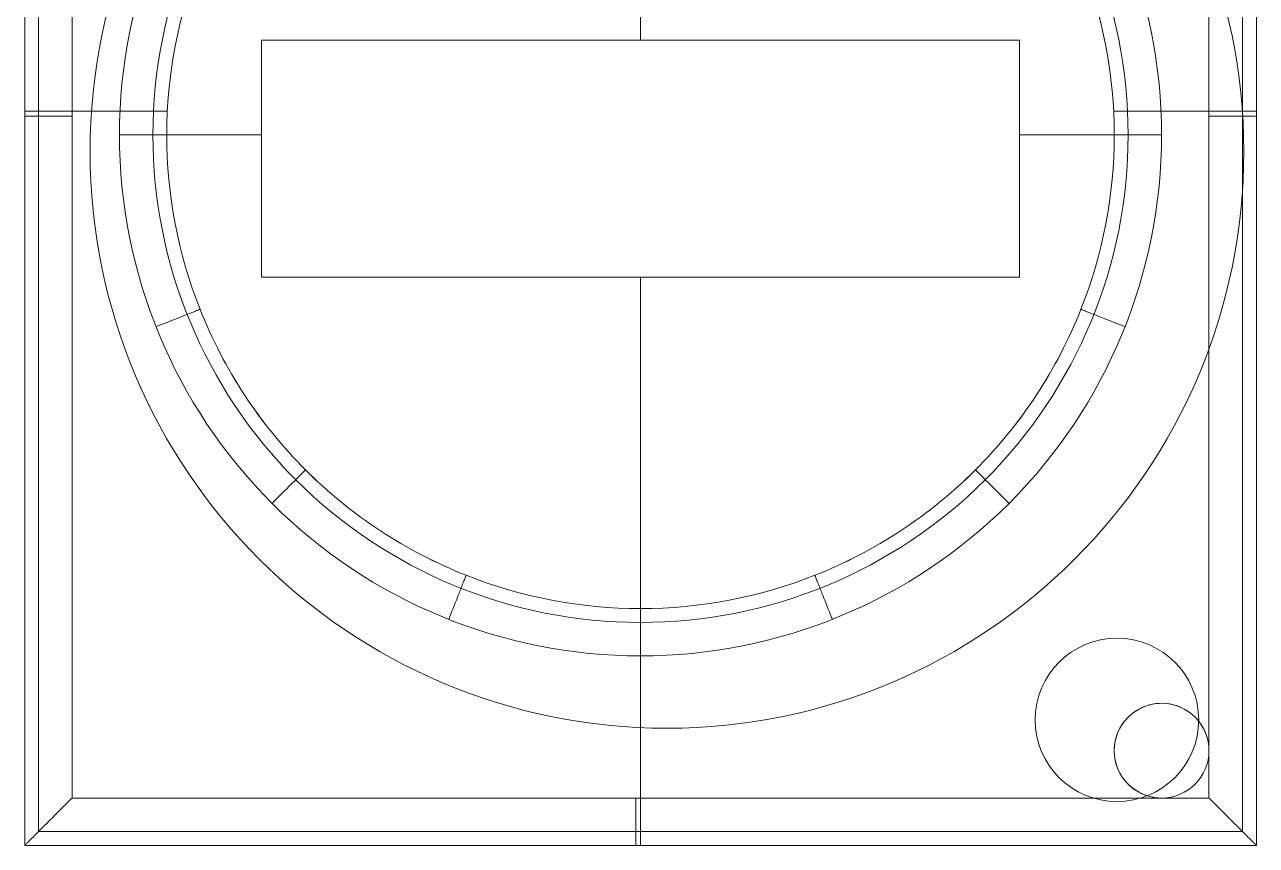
# Model space of a CAD drawing. Header units: inches. Extents: x 25 to 188, y -279 to -12.
# Drawn here: x 137.33 to 143.02, y -222.4 to -218.61 of the extents above; entities that cross this region are included whole.
import ezdxf

# ---------------------------------------------------------------- set-up
doc = ezdxf.new("R2010")
doc.units = ezdxf.units.IN
doc.header["$MEASUREMENT"] = 0
doc.layers.add('back panel', color=7, linetype='Continuous')

# ---------------------------------------------------------------- blocks, each defined once
blk = doc.blocks.new('block 9')
at = {"layer": 'back panel', "color": 7, "lineweight": 18, "true_color": 0xffffff}
for points in [[(137.3288, -215.6112), (137.3288, -222.4014)], [(137.3288, -215.6112), (137.3288, -222.4014)], [(137.3288, -222.4014), (137.3288, -215.6112)], [(143.0238, -222.4014), (143.0238, -215.6112)], [(143.0238, -222.4014), (143.0238, -215.6112)], [(143.0238, -215.6112), (143.0238, -222.4014)], [(137.3929, -215.6753), (137.3929, -222.3372)], [(142.9596, -222.3372), (142.9596, -215.6753)], [(142.8047, -221.9633), (142.8047, -215.8302)], [(137.5478, -216.0493), (137.5478, -222.1823)], [(140.1763, -218.6777), (140.1763, -216.9254)], [(140.1763, -218.6777), (140.1763, -216.9254)], [(138.424, -218.6777), (141.9286, -218.6777)], [(138.424, -219.7729), (138.424, -218.6777)], [(138.424, -219.7729), (138.424, -218.6777)], [(138.424, -218.6777), (138.424, -218.6777)], [(138.424, -218.6777), (141.9286, -218.6777)], [(138.424, -218.6777), (138.424, -219.7729)], [(141.9286, -218.6777), (138.424, -218.6777)], [(140.1763, -218.6777), (140.1763, -218.6777)], [(141.9286, -218.6777), (141.9286, -219.7729)], [(141.9286, -218.6777), (141.9286, -218.6777)], [(141.9286, -218.6777), (141.9286, -219.7729)], [(141.9286, -219.7729), (141.9286, -218.6777)], [(137.3288, -219.0063), (137.9886, -219.0063)], [(137.3288, -219.0063), (137.3288, -219.0063)], [(137.5478, -219.0063), (137.7693, -219.0063)], [(142.3639, -219.0063), (143.0238, -219.0063)], [(142.5832, -219.0063), (142.8047, -219.0063)], [(143.0238, -219.0063), (143.0238, -219.0063)], [(137.9859, -219.1158), (138.424, -219.1158)], [(137.9859, -219.1158), (137.9859, -219.1158)], [(137.9859, -219.1158), (138.424, -219.1158)], [(137.9859, -219.1158), (137.9859, -219.1158)], [(141.9286, -219.1158), (142.3666, -219.1158)], [(141.9286, -219.1158), (142.3666, -219.1158)], [(142.3666, -219.1158), (142.3666, -219.1158)], [(142.3666, -219.1158), (142.3666, -219.1158)], [(137.6313, -219.1925), (137.6313, -219.1925)], [(142.9655, -219.1925), (142.9655, -219.1925)], [(138.424, -219.2253), (138.424, -219.2253)], [(141.9286, -219.2253), (141.9286, -219.2253)], [(141.9286, -219.7729), (138.424, -219.7729)], [(141.9286, -219.7729), (138.424, -219.7729)], [(138.424, -219.7729), (138.424, -219.7729)], [(138.424, -219.7729), (141.9286, -219.7729)], [(140.1763, -221.3062), (140.1763, -219.7729)], [(140.1763, -219.7729), (140.1763, -219.7729)], [(140.1763, -221.3062), (140.1763, -219.7729)], [(141.9286, -219.7729), (141.9286, -219.7729)], [(140.1763, -221.3062), (140.1763, -221.3062)], [(140.1763, -222.4014), (140.1763, -221.3062)], [(140.1763, -221.3062), (140.1763, -221.3062)], [(142.3793, -221.4428), (142.3793, -221.4428)], [(140.1763, -222.1823), (140.1763, -221.5253)], [(142.5857, -221.7443), (142.5857, -221.7443)], [(142.001, -221.821), (142.001, -221.821)], [(142.7574, -221.821), (142.7574, -221.821)], [(140.2984, -221.8596), (140.2984, -221.8596)], [(142.3666, -221.9633), (142.3666, -221.9633)], [(142.8047, -221.9633), (142.8047, -221.9633)], [(142.8047, -222.1823), (142.8047, -221.9633)], [(137.5478, -222.1823), (142.5857, -222.1823)], [(142.3793, -222.1991), (142.3793, -222.1991)], [(142.5857, -222.1823), (142.8047, -222.1823)], [(142.5857, -222.1823), (142.5857, -222.1823)], [(137.3929, -222.3372), (142.9596, -222.3372)], [(137.3288, -222.4014), (143.0238, -222.4014)], [(137.3288, -222.4014), (137.3288, -222.4014)], [(137.3288, -222.4014), (143.0238, -222.4014)], [(143.0238, -222.4014), (137.3288, -222.4014)], [(140.1763, -222.4014), (140.1763, -222.4014)], [(143.0238, -222.4014), (143.0238, -222.4014)]]:
    blk.add_lwpolyline(points, dxfattribs=at)
for points, knots in [([(140.2984, -216.5255), (138.8277, -216.5255), (137.6313, -217.722), (137.6313, -219.1925), (137.6313, -220.6632), (138.8277, -221.8596), (140.2984, -221.8596), (141.769, -221.8596), (142.9655, -220.6632), (142.9655, -219.1925), (142.9655, -217.722), (141.769, -216.5255), (140.2984, -216.5255)], [0, 0, 0, 0, 1, 1, 1, 2, 2, 2, 3, 3, 3, 4, 4, 4, 4]), ([(140.2984, -216.5255), (141.769, -216.5255), (142.9655, -217.722), (142.9655, -219.1925), (142.9655, -220.6632), (141.769, -221.8596), (140.2984, -221.8596), (138.8277, -221.8596), (137.6313, -220.6632), (137.6313, -219.1925), (137.6313, -217.722), (138.8277, -216.5255), (140.2984, -216.5255)], [0, 0, 0, 0, 1, 1, 1, 2, 2, 2, 3, 3, 3, 4, 4, 4, 4]), ([(140.2984, -216.5255), (138.8277, -216.5255), (137.6313, -217.722), (137.6313, -219.1925), (137.6313, -220.6632), (138.8277, -221.8596), (140.2984, -221.8596), (141.769, -221.8596), (142.9655, -220.6632), (142.9655, -219.1925), (142.9655, -217.722), (141.769, -216.5255), (140.2984, -216.5255)], [0, 0, 0, 0, 1, 1, 1, 2, 2, 2, 3, 3, 3, 4, 4, 4, 4]), ([(142.5857, -219.1158), (142.5859, -219.7547), (142.3317, -220.3679), (141.8801, -220.8196), (141.4282, -221.2715), (140.8153, -221.5253), (140.1763, -221.5253), (139.5372, -221.5253), (138.9244, -221.2715), (138.4725, -220.8196), (138.0206, -220.3677), (137.7668, -219.7549), (137.7668, -219.1158), (137.7668, -218.4768), (138.0206, -217.8639), (138.4725, -217.412), (138.9243, -216.9601), (139.5373, -216.7063), (140.1763, -216.7063), (140.8153, -216.7063), (141.4282, -216.9601), (141.8801, -217.412), (142.3317, -217.8637), (142.5859, -218.4769), (142.5857, -219.1158)], [0, 0, 0, 0, 1, 1, 1, 2, 2, 2, 3, 3, 3, 4, 4, 4, 5, 5, 5, 6, 6, 6, 7, 7, 7, 8, 8, 8, 8]), ([(142.4308, -219.1158), (142.431, -219.7136), (142.1932, -220.2874), (141.7705, -220.7101), (141.3477, -221.1329), (140.7742, -221.3704), (140.1763, -221.3704), (139.5783, -221.3704), (139.0048, -221.1329), (138.582, -220.7101), (138.1591, -220.2872), (137.9217, -219.7138), (137.9217, -219.1158), (137.9217, -218.5178), (138.1592, -217.9443), (138.582, -217.5215), (139.0048, -217.0987), (139.5783, -216.8612), (140.1763, -216.8612), (140.7742, -216.8612), (141.3477, -217.0987), (141.7705, -217.5215), (142.1932, -217.9442), (142.431, -218.518), (142.4308, -219.1158)], [0, 0, 0, 0, 1, 1, 1, 2, 2, 2, 3, 3, 3, 4, 4, 4, 5, 5, 5, 6, 6, 6, 7, 7, 7, 8, 8, 8, 8]), ([(142.3666, -219.1158), (142.3666, -218.8396), (142.3145, -218.5664), (142.2129, -218.3095), (142.1027, -218.0313), (141.9367, -217.7786), (141.7251, -217.567), (141.5135, -217.3554), (141.2608, -217.1894), (140.9825, -217.0792), (140.7257, -216.9775), (140.4525, -216.9254), (140.1763, -216.9254), (139.9, -216.9254), (139.6268, -216.9775), (139.37, -217.0792), (139.0918, -217.1893), (138.8391, -217.3553), (138.6275, -217.5669), (138.4158, -217.7785), (138.2498, -218.0312), (138.1397, -218.3095), (138.038, -218.5663), (137.9859, -218.8396), (137.9859, -219.1158), (137.9859, -219.392), (138.038, -219.6652), (138.1397, -219.922), (138.2498, -220.2003), (138.4158, -220.453), (138.6274, -220.6646), (138.839, -220.8762), (139.0917, -221.0422), (139.37, -221.1524), (139.6268, -221.2541), (139.9, -221.3062), (140.1763, -221.3062), (140.4525, -221.3062), (140.7257, -221.2541), (140.9825, -221.1524), (141.2608, -221.0422), (141.5134, -220.8763), (141.7251, -220.6647), (141.9367, -220.453), (142.1027, -220.2003), (142.2128, -219.9221), (142.3145, -219.6652), (142.3666, -219.392), (142.3666, -219.1158)], [0, 0, 0, 0, 1, 1, 1, 2, 2, 2, 3, 3, 3, 4, 4, 4, 5, 5, 5, 6, 6, 6, 7, 7, 7, 8, 8, 8, 9, 9, 9, 10, 10, 10, 11, 11, 11, 12, 12, 12, 13, 13, 13, 14, 14, 14, 15, 15, 15, 16, 16, 16, 16]), ([(142.3666, -219.1158), (142.3666, -218.8396), (142.3145, -218.5664), (142.2129, -218.3095), (142.1027, -218.0313), (141.9367, -217.7786), (141.7251, -217.567), (141.5135, -217.3554), (141.2608, -217.1894), (140.9825, -217.0792), (140.7257, -216.9775), (140.4525, -216.9254), (140.1763, -216.9254), (139.9, -216.9254), (139.6268, -216.9775), (139.37, -217.0792), (139.0918, -217.1893), (138.8391, -217.3553), (138.6275, -217.5669), (138.4158, -217.7785), (138.2498, -218.0312), (138.1397, -218.3095), (138.038, -218.5663), (137.9859, -218.8396), (137.9859, -219.1158), (137.9859, -219.392), (138.038, -219.6652), (138.1397, -219.922), (138.2498, -220.2003), (138.4158, -220.453), (138.6274, -220.6646), (138.839, -220.8762), (139.0917, -221.0422), (139.37, -221.1524), (139.6268, -221.2541), (139.9, -221.3062), (140.1763, -221.3062), (140.4525, -221.3062), (140.7257, -221.2541), (140.9825, -221.1524), (141.2608, -221.0422), (141.5134, -220.8763), (141.7251, -220.6647), (141.9367, -220.453), (142.1027, -220.2003), (142.2128, -219.9221), (142.3145, -219.6652), (142.3666, -219.392), (142.3666, -219.1158)], [0, 0, 0, 0, 1, 1, 1, 2, 2, 2, 3, 3, 3, 4, 4, 4, 5, 5, 5, 6, 6, 6, 7, 7, 7, 8, 8, 8, 9, 9, 9, 10, 10, 10, 11, 11, 11, 12, 12, 12, 13, 13, 13, 14, 14, 14, 15, 15, 15, 16, 16, 16, 16]), ([(142.3666, -219.1158), (142.3666, -219.392), (142.3145, -219.6652), (142.2129, -219.922), (142.1027, -220.2003), (141.9367, -220.453), (141.7251, -220.6646), (141.5135, -220.8762), (141.2608, -221.0422), (140.9825, -221.1524), (140.7257, -221.2541), (140.4525, -221.3062), (140.1763, -221.3062), (139.9, -221.3062), (139.6268, -221.2541), (139.37, -221.1524), (139.0918, -221.0422), (138.8391, -220.8763), (138.6275, -220.6647), (138.4158, -220.453), (138.2498, -220.2003), (138.1397, -219.9221), (138.038, -219.6652), (137.9859, -219.392), (137.9859, -219.1158), (137.9859, -218.8396), (138.038, -218.5664), (138.1397, -218.3095), (138.2498, -218.0313), (138.4158, -217.7786), (138.6274, -217.567), (138.839, -217.3554), (139.0917, -217.1894), (139.37, -217.0792), (139.6268, -216.9775), (139.9, -216.9254), (140.1763, -216.9254), (140.4525, -216.9254), (140.7257, -216.9775), (140.9825, -217.0792), (141.2608, -217.1893), (141.5134, -217.3553), (141.7251, -217.5669), (141.9367, -217.7785), (142.1027, -218.0312), (142.2128, -218.3095), (142.3145, -218.5663), (142.3666, -218.8396), (142.3666, -219.1158)], [0, 0, 0, 0, 1, 1, 1, 2, 2, 2, 3, 3, 3, 4, 4, 4, 5, 5, 5, 6, 6, 6, 7, 7, 7, 8, 8, 8, 9, 9, 9, 10, 10, 10, 11, 11, 11, 12, 12, 12, 13, 13, 13, 14, 14, 14, 15, 15, 15, 16, 16, 16, 16]), ([(142.3666, -219.1158), (142.3666, -218.8396), (142.3145, -218.5664), (142.2129, -218.3095), (142.1027, -218.0313), (141.9367, -217.7786), (141.7251, -217.567), (141.5135, -217.3554), (141.2608, -217.1894), (140.9825, -217.0792), (140.7257, -216.9775), (140.4525, -216.9254), (140.1763, -216.9254), (139.9, -216.9254), (139.6268, -216.9775), (139.37, -217.0792), (139.0918, -217.1893), (138.8391, -217.3553), (138.6275, -217.5669), (138.4158, -217.7785), (138.2498, -218.0312), (138.1397, -218.3095), (138.038, -218.5663), (137.9859, -218.8396), (137.9859, -219.1158), (137.9859, -219.392), (138.038, -219.6652), (138.1397, -219.922), (138.2498, -220.2003), (138.4158, -220.453), (138.6274, -220.6646), (138.839, -220.8762), (139.0917, -221.0422), (139.37, -221.1524), (139.6268, -221.2541), (139.9, -221.3062), (140.1763, -221.3062), (140.4525, -221.3062), (140.7257, -221.2541), (140.9825, -221.1524), (141.2608, -221.0422), (141.5134, -220.8763), (141.7251, -220.6647), (141.9367, -220.453), (142.1027, -220.2003), (142.2128, -219.9221), (142.3145, -219.6652), (142.3666, -219.392), (142.3666, -219.1158)], [0, 0, 0, 0, 1, 1, 1, 2, 2, 2, 3, 3, 3, 4, 4, 4, 5, 5, 5, 6, 6, 6, 7, 7, 7, 8, 8, 8, 9, 9, 9, 10, 10, 10, 11, 11, 11, 12, 12, 12, 13, 13, 13, 14, 14, 14, 15, 15, 15, 16, 16, 16, 16]), ([(142.3666, -219.1158), (142.3666, -219.392), (142.3145, -219.6652), (142.2129, -219.922), (142.1027, -220.2003), (141.9367, -220.453), (141.7251, -220.6646), (141.5135, -220.8762), (141.2608, -221.0422), (140.9825, -221.1524), (140.7257, -221.2541), (140.4525, -221.3062), (140.1763, -221.3062), (139.9, -221.3062), (139.6268, -221.2541), (139.37, -221.1524), (139.0918, -221.0422), (138.8391, -220.8763), (138.6275, -220.6647), (138.4158, -220.453), (138.2498, -220.2003), (138.1397, -219.9221), (138.038, -219.6652), (137.9859, -219.392), (137.9859, -219.1158), (137.9859, -218.8396), (138.038, -218.5664), (138.1397, -218.3095), (138.2498, -218.0313), (138.4158, -217.7786), (138.6274, -217.567), (138.839, -217.3554), (139.0917, -217.1894), (139.37, -217.0792), (139.6268, -216.9775), (139.9, -216.9254), (140.1763, -216.9254), (140.4525, -216.9254), (140.7257, -216.9775), (140.9825, -217.0792), (141.2608, -217.1893), (141.5134, -217.3553), (141.7251, -217.5669), (141.9367, -217.7785), (142.1027, -218.0312), (142.2128, -218.3095), (142.3145, -218.5663), (142.3666, -218.8396), (142.3666, -219.1158)], [0, 0, 0, 0, 1, 1, 1, 2, 2, 2, 3, 3, 3, 4, 4, 4, 5, 5, 5, 6, 6, 6, 7, 7, 7, 8, 8, 8, 9, 9, 9, 10, 10, 10, 11, 11, 11, 12, 12, 12, 13, 13, 13, 14, 14, 14, 15, 15, 15, 16, 16, 16, 16]), ([(142.3666, -219.1158), (142.3666, -218.8396), (142.3145, -218.5664), (142.2129, -218.3095), (142.1027, -218.0313), (141.9367, -217.7786), (141.7251, -217.567), (141.5135, -217.3554), (141.2608, -217.1894), (140.9825, -217.0792), (140.7257, -216.9775), (140.4525, -216.9254), (140.1763, -216.9254), (139.9, -216.9254), (139.6268, -216.9775), (139.37, -217.0792), (139.0918, -217.1893), (138.8391, -217.3553), (138.6275, -217.5669), (138.4158, -217.7785), (138.2498, -218.0312), (138.1397, -218.3095), (138.038, -218.5663), (137.9859, -218.8396), (137.9859, -219.1158), (137.9859, -219.392), (138.038, -219.6652), (138.1397, -219.922), (138.2498, -220.2003), (138.4158, -220.453), (138.6274, -220.6646), (138.839, -220.8762), (139.0917, -221.0422), (139.37, -221.1524), (139.6268, -221.2541), (139.9, -221.3062), (140.1763, -221.3062), (140.4525, -221.3062), (140.7257, -221.2541), (140.9825, -221.1524), (141.2608, -221.0422), (141.5134, -220.8763), (141.7251, -220.6647), (141.9367, -220.453), (142.1027, -220.2003), (142.2128, -219.9221), (142.3145, -219.6652), (142.3666, -219.392), (142.3666, -219.1158)], [0, 0, 0, 0, 1, 1, 1, 2, 2, 2, 3, 3, 3, 4, 4, 4, 5, 5, 5, 6, 6, 6, 7, 7, 7, 8, 8, 8, 9, 9, 9, 10, 10, 10, 11, 11, 11, 12, 12, 12, 13, 13, 13, 14, 14, 14, 15, 15, 15, 16, 16, 16, 16]), ([(137.3288, -219.0282), (137.3286, -219.0283), (137.329, -219.0282), (137.329, -219.0282), (137.3295, -219.0282), (137.3299, -219.0282), (137.3303, -219.0282), (137.332, -219.0282), (137.3336, -219.0282), (137.3353, -219.0282), (137.3422, -219.0282), (137.3492, -219.0282), (137.3561, -219.0282), (137.3653, -219.0282), (137.3744, -219.0282), (137.3835, -219.0282), (137.4017, -219.0282), (137.42, -219.0282), (137.4383, -219.0282), (137.4748, -219.0282), (137.5113, -219.0282), (137.5478, -219.0282)], [0, 0, 0, 0, 1, 1, 1, 2, 2, 2, 3, 3, 3, 4, 4, 4, 5, 5, 5, 6, 6, 6, 7, 7, 7, 7]), ([(143.0238, -219.0282), (143.0216, -219.0277), (143.0195, -219.0282), (143.0173, -219.0282), (143.0103, -219.0282), (143.0034, -219.0282), (142.9964, -219.0282), (142.9873, -219.0282), (142.9781, -219.0282), (142.969, -219.0282), (142.9508, -219.0282), (142.9325, -219.0282), (142.9143, -219.0282), (142.8778, -219.0282), (142.8412, -219.0282), (142.8047, -219.0282)], [0, 0, 0, 0, 1, 1, 1, 2, 2, 2, 3, 3, 3, 4, 4, 4, 5, 5, 5, 5]), ([(137.9858, -219.1158), (137.9837, -219.1159), (137.9815, -219.1158), (137.9794, -219.1158), (137.9724, -219.1158), (137.9654, -219.1158), (137.9584, -219.1158), (137.9493, -219.1158), (137.9402, -219.1158), (137.9311, -219.1158), (137.9128, -219.1158), (137.8946, -219.1158), (137.8763, -219.1158), (137.8398, -219.1158), (137.8033, -219.1158), (137.7668, -219.1158)], [0, 0, 0, 0, 1, 1, 1, 2, 2, 2, 3, 3, 3, 4, 4, 4, 5, 5, 5, 5]), ([(138.1396, -219.9221), (138.1406, -219.9218), (138.1386, -219.9225), (138.1381, -219.9227), (138.1366, -219.9233), (138.1351, -219.9239), (138.1336, -219.9245), (138.1271, -219.927), (138.1206, -219.9296), (138.1141, -219.9322), (138.1057, -219.9355), (138.0972, -219.9389), (138.0887, -219.9422), (138.0717, -219.949), (138.0547, -219.9557), (138.0378, -219.9624), (138.0038, -219.9758), (137.9699, -219.9893), (137.9359, -220.0027)], [0, 0, 0, 0, 1, 1, 1, 2, 2, 2, 3, 3, 3, 4, 4, 4, 5, 5, 5, 6, 6, 6, 6]), ([(142.2129, -219.9221), (142.213, -219.9219), (142.2132, -219.9222), (142.2133, -219.9222), (142.2136, -219.9224), (142.214, -219.9225), (142.2144, -219.9227), (142.2159, -219.9233), (142.2174, -219.9239), (142.2189, -219.9245), (142.2254, -219.927), (142.2319, -219.9296), (142.2384, -219.9322), (142.2469, -219.9355), (142.2554, -219.9389), (142.2638, -219.9423), (142.2808, -219.949), (142.2978, -219.9557), (142.3148, -219.9624), (142.3487, -219.9758), (142.3827, -219.9893), (142.4166, -220.0027)], [0, 0, 0, 0, 1, 1, 1, 2, 2, 2, 3, 3, 3, 4, 4, 4, 5, 5, 5, 6, 6, 6, 7, 7, 7, 7]), ([(138.6273, -220.6647), (138.6268, -220.6649), (138.6266, -220.6654), (138.6263, -220.6658), (138.6251, -220.667), (138.6239, -220.6681), (138.6228, -220.6693), (138.6178, -220.6742), (138.6129, -220.6791), (138.608, -220.6841), (138.6015, -220.6905), (138.5951, -220.697), (138.5886, -220.7034), (138.5757, -220.7163), (138.5628, -220.7292), (138.5499, -220.7421), (138.5241, -220.768), (138.4983, -220.7938), (138.4725, -220.8196)], [0, 0, 0, 0, 1, 1, 1, 2, 2, 2, 3, 3, 3, 4, 4, 4, 5, 5, 5, 6, 6, 6, 6]), ([(141.7252, -220.6647), (141.725, -220.6649), (141.7254, -220.6649), (141.7254, -220.6649), (141.7257, -220.6652), (141.726, -220.6655), (141.7263, -220.6658), (141.7274, -220.667), (141.7286, -220.6681), (141.7298, -220.6693), (141.7347, -220.6742), (141.7396, -220.6791), (141.7445, -220.6841), (141.751, -220.6905), (141.7574, -220.697), (141.7639, -220.7034), (141.7768, -220.7163), (141.7897, -220.7292), (141.8026, -220.7421), (141.8284, -220.768), (141.8542, -220.7938), (141.8801, -220.8196)], [0, 0, 0, 0, 1, 1, 1, 2, 2, 2, 3, 3, 3, 4, 4, 4, 5, 5, 5, 6, 6, 6, 7, 7, 7, 7]), ([(139.37, -221.1525), (139.3708, -221.1519), (139.3696, -221.1534), (139.3694, -221.1539), (139.3688, -221.1554), (139.3682, -221.157), (139.3676, -221.1585), (139.365, -221.165), (139.3625, -221.1714), (139.3599, -221.1779), (139.3565, -221.1864), (139.3532, -221.1949), (139.3498, -221.2033), (139.3431, -221.2203), (139.3364, -221.2373), (139.3297, -221.2543), (139.3162, -221.2882), (139.3028, -221.3222), (139.2893, -221.3561)], [0, 0, 0, 0, 1, 1, 1, 2, 2, 2, 3, 3, 3, 4, 4, 4, 5, 5, 5, 6, 6, 6, 6]), ([(140.9825, -221.1525), (140.9827, -221.1523), (140.9827, -221.1527), (140.9827, -221.1527), (140.9828, -221.1532), (140.983, -221.1535), (140.9831, -221.1539), (140.9837, -221.1554), (140.9843, -221.157), (140.9849, -221.1585), (140.9875, -221.165), (140.9901, -221.1714), (140.9926, -221.1779), (140.996, -221.1864), (140.9994, -221.1949), (141.0027, -221.2034), (141.0094, -221.2203), (141.0161, -221.2373), (141.0229, -221.2543), (141.0363, -221.2882), (141.0498, -221.3222), (141.0632, -221.3561)], [0, 0, 0, 0, 1, 1, 1, 2, 2, 2, 3, 3, 3, 4, 4, 4, 5, 5, 5, 6, 6, 6, 7, 7, 7, 7]), ([(140.1763, -221.3062), (140.1759, -221.3065), (140.1763, -221.3075), (140.1763, -221.3078), (140.1763, -221.3094), (140.1763, -221.3111), (140.1763, -221.3127), (140.1763, -221.3197), (140.1763, -221.3266), (140.1763, -221.3336), (140.1763, -221.3427), (140.1763, -221.3518), (140.1763, -221.3609), (140.1763, -221.3792), (140.1763, -221.3975), (140.1763, -221.4157), (140.1763, -221.4522), (140.1763, -221.4887), (140.1763, -221.5253)], [0, 0, 0, 0, 1, 1, 1, 2, 2, 2, 3, 3, 3, 4, 4, 4, 5, 5, 5, 6, 6, 6, 6]), ([(142.3793, -221.4428), (142.1707, -221.4428), (142.001, -221.6125), (142.001, -221.821), (142.001, -222.0295), (142.1707, -222.1991), (142.3793, -222.1991), (142.5878, -222.1991), (142.7574, -222.0295), (142.7574, -221.821), (142.7574, -221.6125), (142.5878, -221.4428), (142.3793, -221.4428)], [0, 0, 0, 0, 1, 1, 1, 2, 2, 2, 3, 3, 3, 4, 4, 4, 4]), ([(142.3793, -221.4428), (142.5878, -221.4428), (142.7574, -221.6125), (142.7574, -221.821), (142.7574, -222.0295), (142.5878, -222.1991), (142.3793, -222.1991), (142.1707, -222.1991), (142.001, -222.0295), (142.001, -221.821), (142.001, -221.6125), (142.1707, -221.4428), (142.3793, -221.4428)], [0, 0, 0, 0, 1, 1, 1, 2, 2, 2, 3, 3, 3, 4, 4, 4, 4]), ([(142.3793, -221.4428), (142.1707, -221.4428), (142.001, -221.6125), (142.001, -221.821), (142.001, -222.0295), (142.1707, -222.1991), (142.3793, -222.1991), (142.5878, -222.1991), (142.7574, -222.0295), (142.7574, -221.821), (142.7574, -221.6125), (142.5878, -221.4428), (142.3793, -221.4428)], [0, 0, 0, 0, 1, 1, 1, 2, 2, 2, 3, 3, 3, 4, 4, 4, 4]), ([(142.5857, -222.1823), (142.4971, -222.1823), (142.4172, -222.129), (142.3833, -222.0471), (142.3494, -221.9653), (142.3682, -221.8711), (142.4308, -221.8084), (142.4934, -221.7458), (142.5877, -221.727), (142.6695, -221.7609), (142.7514, -221.7948), (142.8047, -221.8747), (142.8047, -221.9633)], [0, 0, 0, 0, 1, 1, 1, 2, 2, 2, 3, 3, 3, 4, 4, 4, 4]), ([(142.8047, -221.9633), (142.8047, -221.8423), (142.7067, -221.7443), (142.5857, -221.7443), (142.4647, -221.7443), (142.3666, -221.8423), (142.3666, -221.9633), (142.3666, -222.0843), (142.4647, -222.1823), (142.5857, -222.1823), (142.7067, -222.1823), (142.8047, -222.0843), (142.8047, -221.9633)], [0, 0, 0, 0, 1, 1, 1, 2, 2, 2, 3, 3, 3, 4, 4, 4, 4]), ([(142.8047, -221.9633), (142.8047, -221.8423), (142.7067, -221.7443), (142.5857, -221.7443), (142.4647, -221.7443), (142.3666, -221.8423), (142.3666, -221.9633), (142.3666, -222.0843), (142.4647, -222.1823), (142.5857, -222.1823), (142.7067, -222.1823), (142.8047, -222.0843), (142.8047, -221.9633)], [0, 0, 0, 0, 1, 1, 1, 2, 2, 2, 3, 3, 3, 4, 4, 4, 4]), ([(137.5478, -222.1823), (137.536, -222.1941), (137.5242, -222.206), (137.5124, -222.2177), (137.5003, -222.2299), (137.4881, -222.242), (137.4762, -222.2539), (137.4641, -222.266), (137.4522, -222.2779), (137.4407, -222.2895), (137.4293, -222.3008), (137.4183, -222.3118), (137.4078, -222.3223), (137.3978, -222.3324), (137.3882, -222.3419), (137.3794, -222.3508), (137.3711, -222.359), (137.3635, -222.3667), (137.3567, -222.3734), (137.3506, -222.3796), (137.3452, -222.385), (137.3408, -222.3893), (137.3368, -222.3933), (137.3337, -222.3965), (137.3316, -222.3985), (137.3297, -222.4004), (137.3288, -222.4014), (137.3288, -222.4014)], [0, 0, 0, 0, 1, 1, 1, 2, 2, 2, 3, 3, 3, 4, 4, 4, 5, 5, 5, 6, 6, 6, 7, 7, 7, 8, 8, 8, 9, 9, 9, 9]), ([(140.1544, -222.4014), (140.1548, -222.4011), (140.1544, -222.4001), (140.1544, -222.4001), (140.1544, -222.3982), (140.1544, -222.3965), (140.1544, -222.3949), (140.1544, -222.3879), (140.1544, -222.381), (140.1544, -222.374), (140.1544, -222.3649), (140.1544, -222.3557), (140.1544, -222.3466), (140.1544, -222.3284), (140.1544, -222.3101), (140.1544, -222.2919), (140.1544, -222.2554), (140.1544, -222.2188), (140.1544, -222.1823)], [0, 0, 0, 0, 1, 1, 1, 2, 2, 2, 3, 3, 3, 4, 4, 4, 5, 5, 5, 6, 6, 6, 6]), ([(142.8047, -222.1823), (142.8165, -222.1941), (142.8283, -222.206), (142.8401, -222.2177), (142.8523, -222.2299), (142.8644, -222.242), (142.8763, -222.2539), (142.8884, -222.266), (142.9003, -222.2779), (142.9118, -222.2895), (142.9232, -222.3008), (142.9342, -222.3118), (142.9447, -222.3223), (142.9548, -222.3324), (142.9643, -222.3419), (142.9732, -222.3508), (142.9814, -222.359), (142.9891, -222.3667), (142.9958, -222.3734), (143.002, -222.3796), (143.0074, -222.385), (143.0117, -222.3893), (143.0157, -222.3933), (143.0189, -222.3965), (143.0209, -222.3985), (143.0228, -222.4004), (143.0238, -222.4014), (143.0238, -222.4014)], [0, 0, 0, 0, 1, 1, 1, 2, 2, 2, 3, 3, 3, 4, 4, 4, 5, 5, 5, 6, 6, 6, 7, 7, 7, 8, 8, 8, 9, 9, 9, 9])]:
    blk.add_open_spline(points, degree=3, knots=knots, dxfattribs=at)
for points in [[(142.3666, -219.1158), (142.4397, -219.1158), (142.5127, -219.1158), (142.5857, -219.1158)], [(142.8047, -221.9633), (142.8047, -222.0843), (142.7067, -222.1823), (142.5857, -222.1823)]]:
    blk.add_open_spline(points, degree=3, dxfattribs=at)
blk = doc.blocks.new('block 8')
at = {"layer": 'back panel'}
blk.add_blockref('block 9', (0, 0), dxfattribs=at)

msp = doc.modelspace()

# ---------------------------------------------------------------- block references
at = {"layer": 'back panel'}
msp.add_blockref('block 8', (0, 0), dxfattribs=at)

doc.saveas('drawing.dxf')
